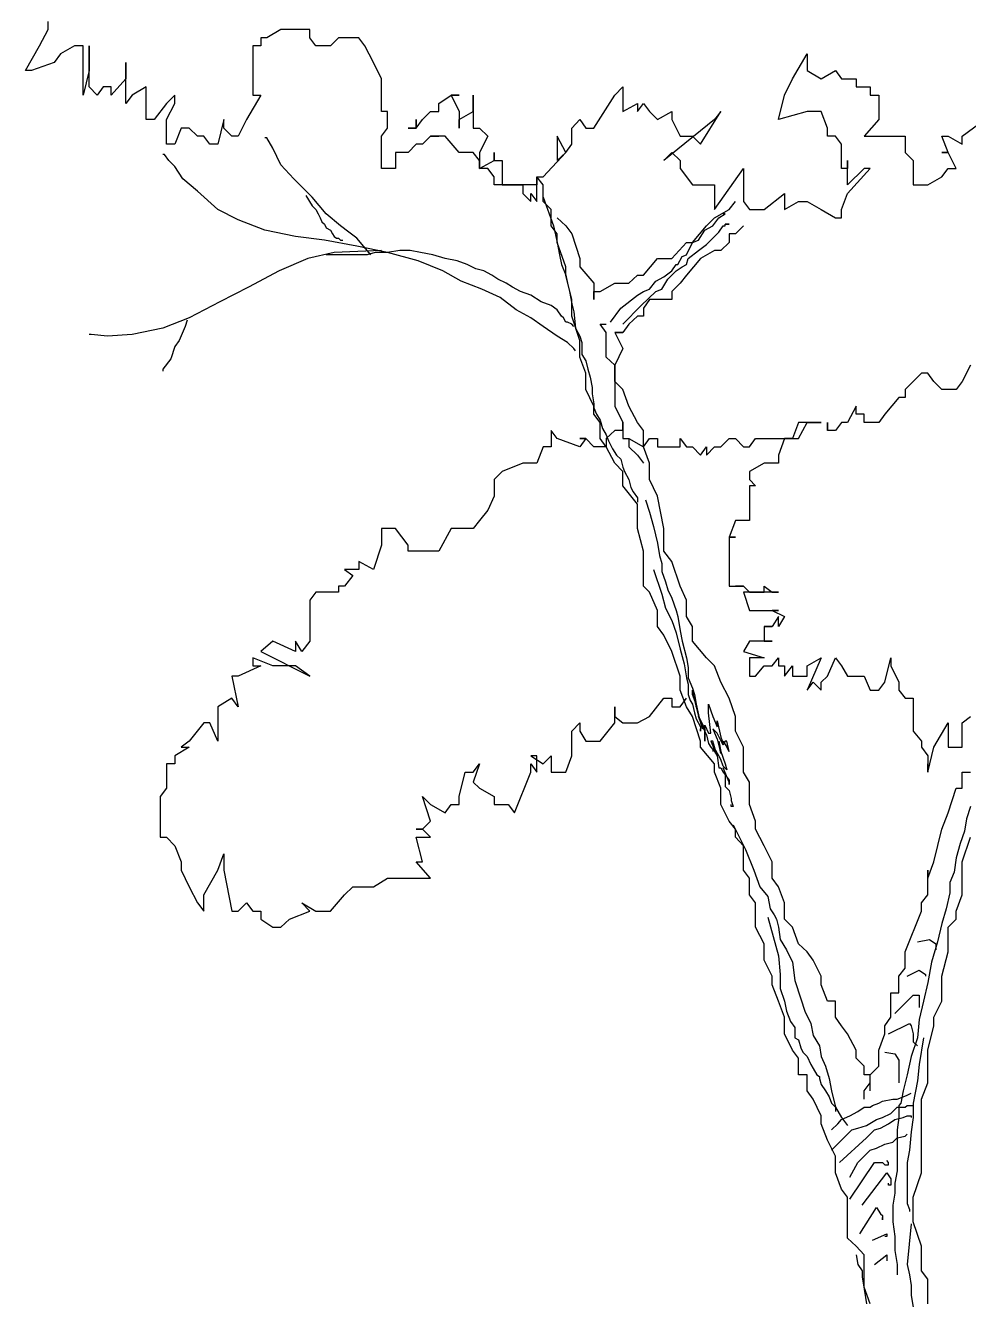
# Model space of a CAD drawing. Extents: x 29.4 to 33.13, y 16.07 to 22.48.
# Drawn here: x 29.904 to 31.247, y 19.064 to 20.879 of the extents above; entities that cross this region are included whole.
import ezdxf

# ---------------------------------------------------------------- set-up
doc = ezdxf.new("R2010")
doc.units = 0
doc.header["$LTSCALE"] = 0.5
doc.header["$MEASUREMENT"] = 0
doc.layers.add('CERCHA', color=7, linetype='CONTINUOUS')

msp = doc.modelspace()

# ---------------------------------------------------------------- linework, layer by layer
at = {"layer": 'CERCHA'}
for p, q in [((29.9364, 20.8734), (29.9364, 20.8848)), ((29.9243, 20.8499), (29.9364, 20.8734)), ((30.2392, 20.8613), (30.2392, 20.8499)), ((30.248, 20.8613), (30.2392, 20.8613)), ((30.2681, 20.8734), (30.248, 20.8613)), ((30.3091, 20.8734), (30.2681, 20.8734)), ((30.3091, 20.8613), (30.3091, 20.8734)), ((30.3178, 20.8499), (30.3091, 20.8613)), ((30.35, 20.8613), (30.3386, 20.8499)), ((30.3789, 20.8613), (30.35, 20.8613)), ((30.3876, 20.8499), (30.3789, 20.8613)), ((29.9042, 20.815), (29.9243, 20.8499)), ((29.974, 20.8499), (29.9539, 20.8385)), ((29.9861, 20.8499), (29.974, 20.8499)), ((29.9861, 20.78), (29.9861, 20.8499)), ((29.9948, 20.8499), (29.9948, 20.815)), ((29.9948, 20.7915), (29.9948, 20.8499)), ((30.2278, 20.8499), (30.2278, 20.78)), ((30.2392, 20.8499), (30.2278, 20.8499)), ((30.3386, 20.8499), (30.3178, 20.8499)), ((30.3997, 20.8264), (30.3876, 20.8499)), ((29.9451, 20.8264), (29.9129, 20.815)), ((29.9539, 20.8385), (29.9451, 20.8264)), ((30.0472, 20.8264), (30.0472, 20.8029)), ((30.0472, 20.768), (30.0472, 20.8264)), ((30.4111, 20.8029), (30.3997, 20.8264)), ((30.9966, 20.8029), (31.0174, 20.8385)), ((31.0174, 20.8385), (31.0174, 20.815)), ((29.9129, 20.815), (29.9042, 20.815)), ((29.9948, 20.815), (29.9861, 20.78)), ((30.0472, 20.8029), (30.0264, 20.78)), ((30.4111, 20.7565), (30.4111, 20.8029)), ((30.9852, 20.78), (30.9966, 20.8029)), ((31.0174, 20.815), (31.0376, 20.8029)), ((31.0376, 20.8029), (31.0577, 20.815)), ((31.0577, 20.815), (31.0664, 20.8029)), ((31.0664, 20.8029), (31.0872, 20.8029)), ((31.0872, 20.8029), (31.0872, 20.7915)), ((30.0062, 20.78), (29.9948, 20.7915)), ((30.015, 20.7915), (30.0062, 20.78)), ((30.0264, 20.7915), (30.015, 20.7915)), ((30.0264, 20.78), (30.0264, 20.7915)), ((30.0761, 20.7915), (30.0559, 20.78)), ((30.0761, 20.7451), (30.0761, 20.7915)), ((30.7435, 20.78), (30.7549, 20.7915)), ((30.7549, 20.7915), (30.7549, 20.7565)), ((31.0872, 20.7915), (31.1074, 20.7915)), ((31.1074, 20.7915), (31.1074, 20.78)), ((30.0559, 20.78), (30.0472, 20.768)), ((30.1049, 20.768), (30.0875, 20.7451)), ((30.117, 20.78), (30.1049, 20.768)), ((30.1049, 20.7451), (30.117, 20.768)), ((30.117, 20.768), (30.117, 20.78)), ((30.2392, 20.78), (30.2191, 20.7451)), ((30.2278, 20.78), (30.2392, 20.78)), ((30.493, 20.768), (30.5105, 20.78)), ((30.493, 20.7565), (30.493, 20.768)), ((30.5105, 20.78), (30.5219, 20.7565)), ((30.5219, 20.78), (30.5105, 20.78)), ((30.5105, 20.78), (30.5219, 20.78)), ((30.542, 20.78), (30.542, 20.733)), ((30.542, 20.7565), (30.542, 20.78)), ((30.7139, 20.733), (30.7435, 20.78)), ((30.7549, 20.7565), (30.7757, 20.768)), ((30.7757, 20.7565), (30.7844, 20.768)), ((30.7757, 20.768), (30.7757, 20.7565)), ((30.7844, 20.768), (30.7932, 20.7565)), ((30.9765, 20.7451), (30.9852, 20.78)), ((31.1074, 20.78), (31.1195, 20.78)), ((31.1195, 20.78), (31.1195, 20.7451)), ((30.4198, 20.7565), (30.4111, 20.7565)), ((30.4198, 20.733), (30.4198, 20.7565)), ((30.4695, 20.7451), (30.4809, 20.7565)), ((30.4809, 20.7565), (30.493, 20.7565)), ((30.5219, 20.7451), (30.542, 20.7565)), ((30.5219, 20.7565), (30.5219, 20.733)), ((30.7932, 20.7565), (30.8046, 20.7451)), ((30.8046, 20.7451), (30.8247, 20.7565)), ((30.8247, 20.7565), (30.8247, 20.7451)), ((30.8657, 20.7102), (30.8945, 20.7565)), ((30.8945, 20.7565), (30.8858, 20.7451)), ((31.0174, 20.7565), (30.9765, 20.7451)), ((31.0376, 20.7565), (31.0174, 20.7565)), ((31.0463, 20.733), (31.0376, 20.7565)), ((30.0875, 20.7451), (30.0761, 20.7451)), ((30.1049, 20.7102), (30.1049, 20.7451)), ((30.1258, 20.733), (30.117, 20.7102)), ((30.1372, 20.733), (30.1258, 20.733)), ((30.1493, 20.7216), (30.1372, 20.733)), ((30.1869, 20.7451), (30.1781, 20.7102)), ((30.1869, 20.733), (30.1869, 20.7451)), ((30.1983, 20.7216), (30.1869, 20.733)), ((30.2191, 20.7451), (30.207, 20.7216)), ((30.4111, 20.7216), (30.4198, 20.733)), ((30.4494, 20.733), (30.4608, 20.733)), ((30.4608, 20.733), (30.4494, 20.733)), ((30.4494, 20.733), (30.4608, 20.733)), ((30.4608, 20.733), (30.4494, 20.733)), ((30.4494, 20.733), (30.4608, 20.733)), ((30.4608, 20.733), (30.4695, 20.7451)), ((30.4608, 20.7451), (30.4608, 20.733)), ((30.4608, 20.733), (30.4608, 20.7451)), ((30.5219, 20.733), (30.5219, 20.7451)), ((30.542, 20.733), (30.5508, 20.733)), ((30.5508, 20.733), (30.5629, 20.7216)), ((30.6824, 20.733), (30.6938, 20.7451)), ((30.6824, 20.7102), (30.6824, 20.733)), ((30.6938, 20.7451), (30.7025, 20.733)), ((30.7025, 20.733), (30.7139, 20.733)), ((30.8858, 20.7451), (30.8133, 20.6867)), ((30.8247, 20.7451), (30.8368, 20.7216)), ((31.0463, 20.7216), (31.0463, 20.733)), ((31.1195, 20.7451), (31.0987, 20.7216)), ((31.2383, 20.7216), (31.2705, 20.7451)), ((30.158, 20.7216), (30.1493, 20.7216)), ((30.1667, 20.7102), (30.158, 20.7216)), ((30.207, 20.7216), (30.1983, 20.7216)), ((30.248, 20.7189), (30.2453, 20.7189)), ((30.2567, 20.7042), (30.248, 20.7189)), ((30.4111, 20.6753), (30.4111, 20.7216)), ((30.4809, 20.7216), (30.4695, 20.7102)), ((30.493, 20.7216), (30.4809, 20.7216)), ((30.4809, 20.7216), (30.493, 20.7216)), ((30.5018, 20.7216), (30.4809, 20.7216)), ((30.5219, 20.6981), (30.5018, 20.7216)), ((30.5629, 20.7216), (30.5508, 20.6981)), ((30.6616, 20.7216), (30.6616, 20.6867)), ((30.6736, 20.6981), (30.6616, 20.7216)), ((30.8368, 20.7216), (30.8543, 20.7216)), ((30.8543, 20.7216), (30.8657, 20.7102)), ((31.0577, 20.7216), (31.0463, 20.7216)), ((31.0664, 20.7102), (31.0577, 20.7216)), ((31.0987, 20.7216), (31.1571, 20.7216)), ((31.1571, 20.7216), (31.1571, 20.6981)), ((31.2094, 20.7216), (31.2182, 20.7216)), ((31.2182, 20.6981), (31.2094, 20.7216)), ((31.2182, 20.7216), (31.2383, 20.7102)), ((31.2383, 20.7102), (31.2383, 20.7216)), ((30.1023, 20.6954), (30.0996, 20.6954)), ((30.1083, 20.6867), (30.1023, 20.6954)), ((30.117, 20.7102), (30.1049, 20.7102)), ((30.1781, 20.7102), (30.1667, 20.7102)), ((30.2681, 20.6807), (30.2567, 20.7042)), ((30.4313, 20.6981), (30.4313, 20.6753)), ((30.4494, 20.6981), (30.4313, 20.6981)), ((30.4608, 20.7102), (30.4494, 20.6981)), ((30.4695, 20.7102), (30.4608, 20.7102)), ((30.542, 20.6981), (30.5219, 20.6981)), ((30.5508, 20.6867), (30.542, 20.6981)), ((30.5508, 20.6981), (30.5508, 20.6753)), ((30.5716, 20.6981), (30.5716, 20.6867)), ((30.5716, 20.6867), (30.5716, 20.6981)), ((30.6414, 20.6632), (30.6736, 20.6981)), ((30.6616, 20.6867), (30.6736, 20.6981)), ((30.6736, 20.6981), (30.6824, 20.7102)), ((30.8133, 20.6867), (30.8247, 20.6981)), ((30.8247, 20.6981), (30.8368, 20.6867)), ((31.0664, 20.6753), (31.0664, 20.7102)), ((31.1571, 20.6981), (31.1685, 20.6867)), ((31.2094, 20.6981), (31.2182, 20.6981)), ((31.2182, 20.6981), (31.2094, 20.6981)), ((31.2296, 20.6753), (31.2182, 20.6981)), ((30.117, 20.678), (30.1083, 20.6867)), ((30.1284, 20.6605), (30.117, 20.678)), ((30.2862, 20.6605), (30.2681, 20.6807)), ((30.5508, 20.6753), (30.5716, 20.6867)), ((30.5508, 20.6753), (30.5508, 20.6867)), ((30.5716, 20.6867), (30.583, 20.6867)), ((30.583, 20.6867), (30.583, 20.6518)), ((30.8368, 20.6867), (30.8368, 20.6753)), ((31.0752, 20.6867), (31.0752, 20.6753)), ((31.0752, 20.6518), (31.0752, 20.6867)), ((31.1685, 20.6867), (31.1685, 20.6518)), ((30.1493, 20.6431), (30.1284, 20.6605)), ((30.3124, 20.6343), (30.2862, 20.6605)), ((30.4313, 20.6753), (30.4111, 20.6753)), ((30.5629, 20.6753), (30.5508, 20.6753)), ((30.5716, 20.6632), (30.5629, 20.6753)), ((30.5716, 20.6518), (30.5716, 20.6632)), ((30.6327, 20.6632), (30.6414, 20.6632)), ((30.6327, 20.6283), (30.6327, 20.6632)), ((30.6327, 20.6632), (30.6327, 20.6518)), ((30.6414, 20.6518), (30.6327, 20.6632)), ((30.8368, 20.6753), (30.8543, 20.6518)), ((30.8858, 20.6169), (30.9268, 20.6753)), ((30.9268, 20.6753), (30.9268, 20.6283)), ((31.0752, 20.6753), (31.0664, 20.6753)), ((31.0987, 20.6753), (31.0752, 20.6518)), ((31.0752, 20.6397), (31.1074, 20.6753)), ((31.1074, 20.6753), (31.0987, 20.6753)), ((31.1893, 20.6518), (31.2094, 20.6632)), ((31.2094, 20.6632), (31.2182, 20.6753)), ((31.2182, 20.6753), (31.2296, 20.6753)), ((30.1781, 20.6169), (30.1493, 20.6431)), ((30.6327, 20.6518), (30.5716, 20.6518)), ((30.583, 20.6518), (30.6125, 20.6518)), ((30.6125, 20.6518), (30.6125, 20.6397)), ((30.6125, 20.6397), (30.624, 20.6283)), ((30.624, 20.6397), (30.6327, 20.6283)), ((30.624, 20.6283), (30.624, 20.6397)), ((30.6414, 20.6283), (30.6414, 20.6518)), ((30.8543, 20.6518), (30.8858, 20.6518)), ((30.8858, 20.6518), (30.8858, 20.6169)), ((30.9563, 20.6169), (30.9852, 20.6397)), ((30.9852, 20.6397), (30.9852, 20.6169)), ((31.0664, 20.6169), (31.0752, 20.6397)), ((31.1685, 20.6518), (31.1893, 20.6518)), ((30.3037, 20.637), (30.3124, 20.6222)), ((30.3326, 20.6108), (30.3124, 20.6343)), ((30.3124, 20.6222), (30.3178, 20.6169)), ((30.6414, 20.6343), (30.6562, 20.5934)), ((30.6528, 20.6169), (30.6414, 20.6283)), ((30.9066, 20.6169), (30.9154, 20.6283)), ((30.9268, 20.6283), (30.9355, 20.6169)), ((30.9852, 20.6169), (31.0053, 20.6283)), ((31.0053, 20.6283), (31.0174, 20.6283)), ((31.0174, 20.6283), (31.0376, 20.6169)), ((30.207, 20.6021), (30.1781, 20.6169)), ((30.3178, 20.6169), (30.3211, 20.6108)), ((30.3211, 20.6108), (30.3238, 20.6048)), ((30.3238, 20.6048), (30.3265, 20.5994)), ((30.3527, 20.5934), (30.3326, 20.6108)), ((30.6528, 20.5934), (30.6528, 20.6169)), ((30.6616, 20.6048), (30.6736, 20.5934)), ((30.8744, 20.5934), (30.8858, 20.6048)), ((30.8831, 20.5934), (30.8919, 20.6048)), ((30.8858, 20.6048), (30.9066, 20.6169)), ((30.8919, 20.6048), (30.9006, 20.6108)), ((30.9006, 20.6108), (30.8979, 20.6108)), ((30.9355, 20.6169), (30.9563, 20.6169)), ((31.0376, 20.6169), (31.0577, 20.6048)), ((31.0577, 20.6048), (31.0664, 20.6048)), ((31.0664, 20.6048), (31.0664, 20.6169)), ((30.2453, 20.5873), (30.207, 20.6021)), ((30.2889, 20.5786), (30.2453, 20.5873)), ((30.3265, 20.5994), (30.3299, 20.5961)), ((30.3299, 20.5961), (30.3326, 20.5907)), ((30.3326, 20.5907), (30.3386, 20.5873)), ((30.3386, 20.5873), (30.3413, 20.582)), ((30.3648, 20.5846), (30.3527, 20.5934)), ((30.6616, 20.582), (30.6528, 20.5934)), ((30.6562, 20.5934), (30.6616, 20.5699)), ((30.6736, 20.5934), (30.6824, 20.582)), ((30.8543, 20.5699), (30.8744, 20.5934)), ((30.863, 20.5732), (30.8717, 20.5873)), ((30.8717, 20.5873), (30.8831, 20.5934)), ((30.8919, 20.5846), (30.8979, 20.5934)), ((30.8979, 20.5934), (30.9006, 20.5934)), ((30.9066, 20.5961), (30.9006, 20.5961)), ((30.9006, 20.5961), (30.9066, 20.5961)), ((30.9006, 20.5934), (30.9006, 20.5961)), ((30.9268, 20.5934), (30.9154, 20.582)), ((30.3299, 20.5732), (30.2889, 20.5786)), ((30.3762, 20.5645), (30.3299, 20.5732)), ((30.3413, 20.582), (30.344, 20.5786)), ((30.344, 20.5786), (30.3473, 20.5759)), ((30.3473, 20.5759), (30.35, 20.5759)), ((30.35, 20.5759), (30.3527, 20.5732)), ((30.3527, 20.5732), (30.3561, 20.5732)), ((30.3762, 20.5759), (30.3648, 20.5846)), ((30.3963, 20.5524), (30.3762, 20.5759)), ((30.6616, 20.5699), (30.6616, 20.582)), ((30.6616, 20.5699), (30.6649, 20.5524)), ((30.6736, 20.535), (30.6616, 20.5699)), ((30.6824, 20.582), (30.6938, 20.547)), ((30.8247, 20.547), (30.8455, 20.5699)), ((30.8455, 20.5524), (30.8543, 20.5699)), ((30.8455, 20.5699), (30.8543, 20.5699)), ((30.8543, 20.5699), (30.863, 20.5732)), ((30.863, 20.5585), (30.8744, 20.5672)), ((30.8744, 20.5672), (30.8919, 20.5846)), ((30.9066, 20.5699), (30.8945, 20.5585)), ((30.9066, 20.582), (30.9066, 20.5699)), ((30.9154, 20.582), (30.9066, 20.582)), ((30.344, 20.5558), (30.3064, 20.547)), ((30.391, 20.5524), (30.3326, 20.5524)), ((30.4111, 20.5585), (30.344, 20.5558)), ((30.4198, 20.5558), (30.3762, 20.5645)), ((30.4024, 20.5558), (30.391, 20.5524)), ((30.4198, 20.5558), (30.4024, 20.5558)), ((30.4373, 20.5585), (30.4198, 20.5558)), ((30.4635, 20.5437), (30.4198, 20.5558)), ((30.4521, 20.5585), (30.4373, 20.5585)), ((30.4668, 20.5558), (30.4521, 20.5585)), ((30.4843, 20.5524), (30.4668, 20.5558)), ((30.5018, 20.547), (30.4843, 20.5524)), ((30.6649, 20.5524), (30.6676, 20.5383)), ((30.8334, 20.5383), (30.8395, 20.5497)), ((30.8395, 20.5497), (30.8455, 20.5524)), ((30.8482, 20.547), (30.863, 20.5585)), ((30.8858, 20.5585), (30.8657, 20.547)), ((30.8945, 20.5585), (30.8858, 20.5585)), ((30.3064, 20.547), (30.2654, 20.5296)), ((30.4984, 20.5296), (30.4635, 20.5437)), ((30.5192, 20.5437), (30.5018, 20.547)), ((30.5333, 20.5383), (30.5192, 20.5437)), ((30.5454, 20.5323), (30.5333, 20.5383)), ((30.5568, 20.5296), (30.5454, 20.5323)), ((30.6676, 20.5383), (30.6736, 20.5235)), ((30.6736, 20.5235), (30.6736, 20.535)), ((30.6938, 20.547), (30.6938, 20.535)), ((30.6938, 20.535), (30.7139, 20.5121)), ((30.7844, 20.5235), (30.8046, 20.547)), ((30.8046, 20.547), (30.8247, 20.547)), ((30.8247, 20.5296), (30.8308, 20.5383)), ((30.8308, 20.5383), (30.8334, 20.5383)), ((30.8308, 20.5296), (30.8395, 20.535)), ((30.8395, 20.535), (30.8455, 20.5383)), ((30.8455, 20.5383), (30.8482, 20.547)), ((30.8657, 20.547), (30.8455, 20.5235)), ((30.2654, 20.5296), (30.2218, 20.5061)), ((30.5246, 20.5148), (30.4984, 20.5296)), ((30.5541, 20.5034), (30.5246, 20.5148)), ((30.5682, 20.5235), (30.5568, 20.5296)), ((30.577, 20.5175), (30.5682, 20.5235)), ((30.589, 20.5121), (30.577, 20.5175)), ((30.6736, 20.5235), (30.6763, 20.5121)), ((30.6824, 20.4886), (30.6736, 20.5235)), ((30.7636, 20.5121), (30.7757, 20.5235)), ((30.7757, 20.5235), (30.7844, 20.5235)), ((30.7932, 20.5034), (30.8019, 20.5148)), ((30.8019, 20.5148), (30.8133, 20.5209)), ((30.8106, 20.5034), (30.8193, 20.5175)), ((30.8133, 20.5209), (30.8247, 20.5296)), ((30.8193, 20.5175), (30.8308, 20.5296)), ((30.8455, 20.5235), (30.8368, 20.5121)), ((30.2218, 20.5061), (30.1808, 20.4853)), ((30.5803, 20.4913), (30.5541, 20.5034)), ((30.5978, 20.5061), (30.589, 20.5121)), ((30.6092, 20.5), (30.5978, 20.5061)), ((30.624, 20.4947), (30.6092, 20.5)), ((30.6387, 20.4853), (30.624, 20.4947)), ((30.6763, 20.5121), (30.679, 20.5)), ((30.679, 20.5), (30.6824, 20.4826)), ((30.7139, 20.5121), (30.7139, 20.4886)), ((30.7139, 20.5), (30.7227, 20.5)), ((30.7139, 20.4886), (30.7139, 20.5)), ((30.7227, 20.5), (30.7435, 20.5121)), ((30.7435, 20.5121), (30.7636, 20.5121)), ((30.7522, 20.4765), (30.7757, 20.4947)), ((30.7757, 20.4947), (30.7844, 20.5)), ((30.7811, 20.4799), (30.8019, 20.5)), ((30.7844, 20.5), (30.7932, 20.5034)), ((30.8019, 20.5), (30.8106, 20.5034)), ((30.8368, 20.5121), (30.8247, 20.5)), ((30.8247, 20.5), (30.8247, 20.4886)), ((30.1808, 20.4853), (30.1372, 20.4624)), ((30.6031, 20.4739), (30.5803, 20.4913)), ((30.6528, 20.4799), (30.6387, 20.4853)), ((30.6616, 20.4739), (30.6528, 20.4799)), ((30.6824, 20.4651), (30.6824, 20.4886)), ((30.6824, 20.4826), (30.6851, 20.4712)), ((30.7374, 20.4564), (30.7522, 20.4765)), ((30.7549, 20.4537), (30.7811, 20.4799)), ((30.7932, 20.4886), (30.7844, 20.4765)), ((30.7844, 20.4765), (30.7844, 20.4651)), ((30.8247, 20.4886), (30.7932, 20.4886)), ((30.1372, 20.4624), (30.0996, 20.4477)), ((30.1345, 20.4591), (30.1318, 20.4504)), ((30.624, 20.4624), (30.6031, 20.4739)), ((30.6414, 20.4504), (30.624, 20.4624)), ((30.6676, 20.4651), (30.6616, 20.4739)), ((30.6703, 20.4624), (30.6676, 20.4651)), ((30.6736, 20.4564), (30.6703, 20.4624)), ((30.6938, 20.4302), (30.6824, 20.4651)), ((30.6851, 20.4712), (30.6877, 20.4477)), ((30.7757, 20.4651), (30.7636, 20.4537)), ((30.7844, 20.4651), (30.7757, 20.4651)), ((30.0996, 20.4477), (30.0559, 20.4389)), ((30.1318, 20.4504), (30.1231, 20.4302)), ((30.6616, 20.4363), (30.6414, 20.4504)), ((30.6763, 20.4564), (30.6736, 20.4564)), ((30.6824, 20.4537), (30.6763, 20.4564)), ((30.6851, 20.4504), (30.6824, 20.4537)), ((30.6877, 20.4477), (30.6938, 20.4363)), ((30.7227, 20.4537), (30.7314, 20.4537)), ((30.7314, 20.4416), (30.7227, 20.4537)), ((30.7314, 20.4067), (30.7314, 20.4416)), ((30.7435, 20.4416), (30.7549, 20.4188)), ((30.7549, 20.4416), (30.7435, 20.4416)), ((30.7435, 20.4416), (30.7549, 20.4416)), ((30.7549, 20.4416), (30.7435, 20.4416)), ((30.7636, 20.4537), (30.7549, 20.4416)), ((29.9975, 20.4389), (29.9948, 20.4389)), ((30.021, 20.4363), (29.9975, 20.4389)), ((30.0559, 20.4389), (30.021, 20.4363)), ((30.117, 20.4215), (30.111, 20.404)), ((30.1231, 20.4302), (30.117, 20.4215)), ((30.6763, 20.4275), (30.6616, 20.4363)), ((30.6851, 20.4188), (30.6763, 20.4275)), ((30.6938, 20.4363), (30.6965, 20.4275)), ((30.6938, 20.4067), (30.6938, 20.4302)), ((30.6965, 20.4275), (30.6965, 20.4101)), ((30.111, 20.404), (30.0996, 20.3893)), ((30.6877, 20.4154), (30.6851, 20.4188)), ((30.7025, 20.3839), (30.6938, 20.4067)), ((30.6965, 20.4101), (30.7025, 20.4013)), ((30.7435, 20.3953), (30.7314, 20.4067)), ((30.7549, 20.4188), (30.7435, 20.3953)), ((30.0996, 20.3893), (30.0996, 20.3866)), ((30.7025, 20.4013), (30.7052, 20.3893)), ((30.7052, 20.3893), (30.7086, 20.3778)), ((30.7435, 20.3718), (30.7435, 20.3953)), ((30.7435, 20.3953), (30.7435, 20.3369)), ((31.2504, 20.3953), (31.2383, 20.3718)), ((30.7025, 20.3604), (30.7025, 20.3839)), ((30.7086, 20.3778), (30.7112, 20.3631)), ((30.7549, 20.3604), (30.7435, 20.3718)), ((31.1806, 20.3839), (31.1571, 20.3604)), ((31.1893, 20.3839), (31.1806, 20.3839)), ((31.198, 20.3718), (31.1893, 20.3839)), ((31.2094, 20.3604), (31.198, 20.3718)), ((31.2383, 20.3718), (31.2296, 20.3604)), ((30.7139, 20.3369), (30.7025, 20.3604)), ((30.7112, 20.3631), (30.7112, 20.3543)), ((30.7112, 20.3543), (30.7139, 20.3402)), ((30.7636, 20.3369), (30.7549, 20.3604)), ((31.1483, 20.349), (31.1282, 20.3255)), ((31.1571, 20.349), (31.1483, 20.349)), ((31.1571, 20.3604), (31.1571, 20.349)), ((31.2296, 20.3604), (31.2094, 20.3604)), ((30.7139, 20.3402), (30.7139, 20.3342)), ((30.7139, 20.3255), (30.7139, 20.3369)), ((30.7139, 20.3342), (30.7173, 20.3255)), ((30.7435, 20.3369), (30.7549, 20.3134)), ((30.7757, 20.3134), (30.7636, 20.3369)), ((31.0872, 20.3369), (31.0752, 20.3134)), ((31.0872, 20.3255), (31.0872, 20.3369)), ((30.7227, 20.3134), (30.7139, 20.3255)), ((30.7173, 20.3255), (30.7227, 20.3167)), ((30.7227, 20.3167), (30.726, 20.3047)), ((30.7227, 20.2906), (30.7227, 20.3134)), ((30.7549, 20.3134), (30.7549, 20.302)), ((30.7549, 20.302), (30.7549, 20.3134)), ((30.7549, 20.3134), (30.7549, 20.302)), ((30.7549, 20.302), (30.7549, 20.3134)), ((30.7549, 20.3134), (30.7549, 20.2906)), ((30.7844, 20.302), (30.7757, 20.3134)), ((31.0053, 20.3134), (30.9966, 20.2906)), ((31.0376, 20.3134), (31.0053, 20.3134)), ((31.0053, 20.2906), (31.0174, 20.3134)), ((31.0174, 20.3134), (31.0376, 20.3134)), ((31.0463, 20.3134), (31.0463, 20.302)), ((31.0463, 20.302), (31.0463, 20.3134)), ((31.0664, 20.3134), (31.0577, 20.302)), ((31.0752, 20.3134), (31.0664, 20.3134)), ((31.0987, 20.3255), (31.0872, 20.3255)), ((31.0987, 20.3134), (31.0987, 20.3255)), ((31.1195, 20.3134), (31.0987, 20.3134)), ((31.1282, 20.3255), (31.1195, 20.3134)), ((30.6528, 20.302), (30.6528, 20.2785)), ((30.6616, 20.2906), (30.6528, 20.302)), ((30.726, 20.3047), (30.7314, 20.2959)), ((30.7435, 20.302), (30.7314, 20.2906)), ((30.7314, 20.2959), (30.7347, 20.2872)), ((30.7549, 20.302), (30.7435, 20.302)), ((30.7844, 20.2785), (30.7844, 20.302)), ((31.0577, 20.302), (31.0463, 20.302)), ((30.6414, 20.2785), (30.6327, 20.2556)), ((30.6528, 20.2785), (30.6414, 20.2785)), ((30.6938, 20.2785), (30.6616, 20.2906)), ((30.7025, 20.2906), (30.6938, 20.2785)), ((30.6938, 20.2906), (30.7025, 20.2906)), ((30.7025, 20.2906), (30.6938, 20.2906)), ((30.7139, 20.2785), (30.7025, 20.2906)), ((30.7314, 20.2785), (30.7139, 20.2785)), ((30.7314, 20.2785), (30.7227, 20.2906)), ((30.7314, 20.2906), (30.7314, 20.2785)), ((30.7435, 20.2556), (30.7314, 20.2785)), ((30.7347, 20.2872), (30.7401, 20.2758)), ((30.7549, 20.2906), (30.7636, 20.2906)), ((30.7636, 20.2906), (30.7844, 20.2785)), ((30.7636, 20.2906), (30.7636, 20.2785)), ((30.7636, 20.2785), (30.7757, 20.2671)), ((30.7844, 20.2785), (30.7932, 20.2906)), ((30.7932, 20.2556), (30.7844, 20.2785)), ((30.7932, 20.2906), (30.8046, 20.2906)), ((30.8046, 20.2906), (30.8046, 20.2785)), ((30.8046, 20.2785), (30.8368, 20.2785)), ((30.8368, 20.2906), (30.8455, 20.2785)), ((30.8368, 20.2785), (30.8368, 20.2906)), ((30.8455, 20.2785), (30.8543, 20.2785)), ((30.8543, 20.2785), (30.8657, 20.2671)), ((30.8657, 20.2671), (30.8744, 20.2785)), ((30.8744, 20.2671), (30.8858, 20.2785)), ((30.8744, 20.2785), (30.8744, 20.2671)), ((30.8858, 20.2785), (30.8945, 20.2785)), ((30.8945, 20.2785), (30.9066, 20.2906)), ((30.9066, 20.2906), (30.9154, 20.2906)), ((30.9154, 20.2906), (30.9268, 20.2785)), ((30.9268, 20.2785), (30.9355, 20.2785)), ((30.9355, 20.2785), (30.9442, 20.2906)), ((30.9442, 20.2906), (31.0053, 20.2906)), ((30.9852, 20.2906), (30.9765, 20.2671)), ((30.9966, 20.2906), (30.9852, 20.2906)), ((30.7401, 20.2758), (30.7462, 20.2671)), ((30.7462, 20.2671), (30.7522, 20.261)), ((30.7522, 20.261), (30.7549, 20.2496)), ((30.7757, 20.2671), (30.7844, 20.2556)), ((30.9765, 20.2671), (30.9765, 20.2556)), ((30.583, 20.2436), (30.5716, 20.2321)), ((30.6125, 20.2556), (30.583, 20.2436)), ((30.6327, 20.2556), (30.6125, 20.2556)), ((30.7549, 20.2436), (30.7435, 20.2556)), ((30.7549, 20.2496), (30.7576, 20.2436)), ((30.7549, 20.2234), (30.7549, 20.2436)), ((30.7576, 20.2436), (30.7636, 20.2321)), ((30.7932, 20.2321), (30.7932, 20.2556)), ((30.9563, 20.2556), (30.9355, 20.2436)), ((30.9355, 20.2436), (30.9355, 20.2321)), ((30.9765, 20.2556), (30.9563, 20.2556)), ((30.5716, 20.2321), (30.5716, 20.2086)), ((30.7757, 20.1972), (30.7549, 20.2234)), ((30.7636, 20.2321), (30.7663, 20.2207)), ((30.8046, 20.2086), (30.7932, 20.2321)), ((30.9355, 20.2321), (30.9442, 20.2234)), ((30.9355, 20.2234), (30.9355, 20.1737)), ((30.9442, 20.2234), (30.9355, 20.2234)), ((30.5716, 20.2086), (30.5629, 20.1885)), ((30.7663, 20.2207), (30.7697, 20.2147)), ((30.7697, 20.2147), (30.7757, 20.206)), ((30.7757, 20.206), (30.7757, 20.1999)), ((30.8133, 20.1623), (30.8046, 20.2086)), ((30.5629, 20.1885), (30.5508, 20.1737)), ((30.7757, 20.1623), (30.7757, 20.1972)), ((30.7871, 20.2033), (30.7932, 20.1858)), ((30.7932, 20.1858), (30.7985, 20.165)), ((30.5508, 20.1737), (30.542, 20.1623)), ((30.9154, 20.1737), (30.9066, 20.1502)), ((30.9355, 20.1737), (30.9154, 20.1737)), ((30.4111, 20.1623), (30.4111, 20.1388)), ((30.4313, 20.1623), (30.4111, 20.1623)), ((30.4494, 20.1388), (30.4313, 20.1623)), ((30.5105, 20.1623), (30.493, 20.1301)), ((30.542, 20.1623), (30.5105, 20.1623)), ((30.7844, 20.1301), (30.7757, 20.1623)), ((30.7985, 20.165), (30.8046, 20.1415)), ((30.8133, 20.1301), (30.8133, 20.1623)), ((30.9066, 20.1502), (30.9066, 20.0804)), ((30.9154, 20.1502), (30.9066, 20.1502)), ((30.9066, 20.1502), (30.9154, 20.1502)), ((30.4111, 20.1388), (30.3997, 20.1039)), ((30.4494, 20.1301), (30.4494, 20.1388)), ((30.8046, 20.1415), (30.8073, 20.124)), ((30.3789, 20.1153), (30.3789, 20.1039)), ((30.3997, 20.1039), (30.3789, 20.1153)), ((30.493, 20.1301), (30.4494, 20.1301)), ((30.7844, 20.0804), (30.7844, 20.1301)), ((30.8073, 20.124), (30.8106, 20.1126)), ((30.8247, 20.1153), (30.8133, 20.1301)), ((30.8368, 20.0804), (30.8247, 20.1153)), ((30.3587, 20.1039), (30.3702, 20.0952)), ((30.3789, 20.1039), (30.3587, 20.1039)), ((30.3702, 20.0952), (30.3587, 20.0804)), ((30.7985, 20.1039), (30.8106, 20.069)), ((30.8106, 20.1126), (30.8106, 20.1012)), ((30.8106, 20.1012), (30.816, 20.0864)), ((30.35, 20.0804), (30.35, 20.0717)), ((30.3587, 20.0804), (30.35, 20.0804)), ((30.7932, 20.0717), (30.7844, 20.0804)), ((30.816, 20.0864), (30.8193, 20.075)), ((30.8455, 20.0603), (30.8368, 20.0804)), ((30.9066, 20.0804), (30.9268, 20.0804)), ((30.9154, 20.0804), (30.9268, 20.0804)), ((30.9268, 20.0804), (30.9154, 20.0804)), ((30.9268, 20.0804), (30.9355, 20.0717)), ((30.9563, 20.0804), (30.9677, 20.0717)), ((30.9563, 20.0717), (30.9563, 20.0804)), ((30.3178, 20.0717), (30.3091, 20.0603)), ((30.3091, 20.0603), (30.3091, 20.0018)), ((30.35, 20.0717), (30.3178, 20.0717)), ((30.8046, 20.0455), (30.7932, 20.0717)), ((30.8106, 20.069), (30.816, 20.0488)), ((30.8193, 20.075), (30.8247, 20.0629)), ((30.8247, 20.0629), (30.8308, 20.0455)), ((30.8455, 20.0368), (30.8455, 20.0603)), ((30.9268, 20.0717), (30.9355, 20.0455)), ((30.9765, 20.0717), (30.9268, 20.0717)), ((30.9355, 20.0717), (30.9563, 20.0717)), ((30.9677, 20.0717), (30.9765, 20.0717)), ((30.8046, 20.0227), (30.8046, 20.0455)), ((30.816, 20.0488), (30.8247, 20.0314)), ((30.8308, 20.0455), (30.8334, 20.0368)), ((30.9355, 20.0455), (30.9765, 20.0455)), ((30.9677, 20.0455), (30.9852, 20.0368)), ((30.9765, 20.0455), (30.9677, 20.0455)), ((30.8133, 20.0106), (30.8046, 20.0227)), ((30.8247, 20.0314), (30.8308, 20.0139)), ((30.8334, 20.0368), (30.8368, 20.0166)), ((30.8543, 20.0227), (30.8455, 20.0368)), ((30.8543, 20.0018), (30.8543, 20.0227)), ((30.9563, 20.0227), (30.9563, 20.0018)), ((30.9677, 20.0227), (30.9563, 20.0227)), ((30.9563, 20.0227), (30.9677, 20.0227)), ((30.9677, 20.0227), (30.9563, 20.0227)), ((30.9765, 20.0368), (30.9677, 20.0227)), ((30.9765, 20.0227), (30.9765, 20.0368)), ((30.9852, 20.0368), (30.9765, 20.0227)), ((30.8247, 19.9871), (30.8133, 20.0106)), ((30.8308, 20.0139), (30.8368, 19.9904)), ((30.8368, 20.0166), (30.8395, 20.0018)), ((30.2567, 20.0018), (30.2392, 19.9871)), ((30.2392, 19.9871), (30.3091, 19.9522)), ((30.2889, 19.9871), (30.2567, 20.0018)), ((30.2889, 20.0018), (30.2889, 19.9871)), ((30.2976, 19.9871), (30.2889, 20.0018)), ((30.3091, 20.0018), (30.2976, 19.9871)), ((30.8368, 19.9522), (30.8247, 19.9871)), ((30.8368, 19.9904), (30.8422, 19.9696)), ((30.8395, 20.0018), (30.8455, 19.9783)), ((30.8744, 19.9783), (30.8543, 20.0018)), ((30.9355, 20.0018), (30.9268, 19.9871)), ((30.9268, 19.9871), (30.9563, 19.9783)), ((30.9677, 20.0018), (30.9355, 20.0018)), ((30.9563, 20.0018), (30.9677, 20.0018)), ((30.2278, 19.9783), (30.2278, 19.9669)), ((30.2567, 19.9669), (30.2278, 19.9783)), ((30.8422, 19.9696), (30.8455, 19.9495)), ((30.8455, 19.9783), (30.8482, 19.9642)), ((30.8858, 19.9669), (30.8744, 19.9783)), ((30.9355, 19.9783), (30.9355, 19.9522)), ((30.9563, 19.9783), (30.9355, 19.9783)), ((30.9677, 19.9669), (30.9765, 19.9783)), ((30.9765, 19.9783), (30.9765, 19.9669)), ((31.0376, 19.9783), (31.0174, 19.932)), ((31.0174, 19.9669), (31.0376, 19.9783)), ((31.0463, 19.9522), (31.0577, 19.9783)), ((31.0577, 19.9783), (31.0664, 19.9669)), ((31.1282, 19.9434), (31.1369, 19.9783)), ((31.1369, 19.9783), (31.1369, 19.9669)), ((30.1983, 19.9522), (30.207, 19.9085)), ((30.207, 19.9522), (30.1983, 19.9522)), ((30.2392, 19.9669), (30.207, 19.9522)), ((30.2278, 19.9669), (30.2392, 19.9669)), ((30.2889, 19.9669), (30.2567, 19.9669)), ((30.3091, 19.9522), (30.2889, 19.9669)), ((30.8368, 19.932), (30.8368, 19.9522)), ((30.8455, 19.9495), (30.8482, 19.9407)), ((30.8482, 19.9642), (30.8482, 19.9495)), ((30.8482, 19.9495), (30.8543, 19.9347)), ((30.8945, 19.9434), (30.8858, 19.9669)), ((30.9355, 19.9522), (30.9442, 19.9522)), ((30.9442, 19.9522), (30.9563, 19.9669)), ((30.9563, 19.9669), (30.9677, 19.9669)), ((30.9765, 19.9669), (30.9852, 19.9669)), ((30.9852, 19.9522), (30.9966, 19.9669)), ((30.9852, 19.9669), (30.9852, 19.9522)), ((30.9966, 19.9669), (30.9966, 19.9522)), ((30.9966, 19.9522), (31.0174, 19.9522)), ((31.0174, 19.9522), (31.0174, 19.9669)), ((31.0376, 19.9434), (31.0463, 19.9522)), ((31.0664, 19.9669), (31.0752, 19.9522)), ((31.0752, 19.9522), (31.0987, 19.9522)), ((31.0987, 19.9522), (31.1074, 19.932)), ((31.1369, 19.9669), (31.1483, 19.9434)), ((30.8455, 19.9085), (30.8368, 19.932)), ((30.8482, 19.9407), (30.8482, 19.926)), ((30.8543, 19.9347), (30.8569, 19.926)), ((30.8543, 19.932), (30.8543, 19.9293)), ((30.8543, 19.926), (30.8543, 19.932)), ((30.9066, 19.9206), (30.8945, 19.9434)), ((31.0174, 19.932), (31.0261, 19.9434)), ((31.0261, 19.9434), (31.0376, 19.932)), ((31.0376, 19.932), (31.0376, 19.9434)), ((31.1074, 19.932), (31.1195, 19.932)), ((31.1195, 19.932), (31.1282, 19.9434)), ((31.1483, 19.9434), (31.1483, 19.932)), ((31.1483, 19.932), (31.1571, 19.9206)), ((30.1983, 19.9206), (30.1781, 19.9085)), ((30.207, 19.9085), (30.1983, 19.9206)), ((30.7932, 19.8944), (30.8133, 19.9206)), ((30.8133, 19.9206), (30.8247, 19.9206)), ((30.8247, 19.9206), (30.8247, 19.9085)), ((30.8368, 19.9085), (30.8455, 19.9206)), ((30.8482, 19.926), (30.8509, 19.9172)), ((30.8509, 19.9172), (30.8543, 19.9119)), ((30.8543, 19.9293), (30.863, 19.8944)), ((30.8596, 19.9119), (30.8543, 19.926)), ((30.8569, 19.926), (30.8596, 19.9119)), ((30.9154, 19.8944), (30.9066, 19.9206)), ((31.1571, 19.9206), (31.1685, 19.9206)), ((31.1685, 19.9206), (31.1685, 19.8736)), ((30.1781, 19.9085), (30.1781, 19.8595)), ((30.7435, 19.9085), (30.7435, 19.8944)), ((30.7435, 19.8857), (30.7435, 19.9085)), ((30.8247, 19.9085), (30.8368, 19.9085)), ((30.8543, 19.8944), (30.8455, 19.9085)), ((30.8543, 19.9119), (30.8569, 19.8998)), ((30.8569, 19.8998), (30.8596, 19.8911)), ((30.8596, 19.9119), (30.863, 19.8971)), ((30.8596, 19.9085), (30.8596, 19.9119)), ((30.863, 19.8971), (30.8657, 19.8857)), ((30.8771, 19.9119), (30.8831, 19.8944)), ((30.8771, 19.8998), (30.8771, 19.9119)), ((30.8804, 19.8709), (30.8771, 19.8998)), ((30.158, 19.8857), (30.1372, 19.8595)), ((30.1667, 19.8857), (30.158, 19.8857)), ((30.1781, 19.8595), (30.1667, 19.8857)), ((30.6824, 19.8736), (30.6938, 19.8857)), ((30.6938, 19.8857), (30.6938, 19.8736)), ((30.7227, 19.8595), (30.7435, 19.8857)), ((30.7435, 19.8944), (30.7549, 19.8857)), ((30.7549, 19.8857), (30.7757, 19.8857)), ((30.7757, 19.8857), (30.7932, 19.8944)), ((30.8657, 19.8595), (30.8543, 19.8944)), ((30.8596, 19.8911), (30.8657, 19.8796)), ((30.863, 19.8944), (30.8717, 19.877)), ((30.8684, 19.8796), (30.863, 19.8944)), ((30.863, 19.8944), (30.8684, 19.877)), ((30.8657, 19.8857), (30.8744, 19.8682)), ((30.8657, 19.8796), (30.8657, 19.8736)), ((30.8657, 19.877), (30.8657, 19.8736)), ((30.8657, 19.8736), (30.8657, 19.877)), ((30.8684, 19.877), (30.8684, 19.8796)), ((30.8717, 19.8823), (30.8771, 19.8709)), ((30.8717, 19.8595), (30.8717, 19.8823)), ((30.8717, 19.877), (30.8717, 19.8595)), ((30.8831, 19.8944), (30.8892, 19.8796)), ((30.8831, 19.877), (30.8892, 19.8622)), ((30.8892, 19.8709), (30.8831, 19.877)), ((30.8892, 19.8884), (30.8945, 19.8649)), ((30.8892, 19.8796), (30.8892, 19.8884)), ((30.9154, 19.8736), (30.9154, 19.8944)), ((31.198, 19.8508), (31.2182, 19.8857)), ((31.2182, 19.8857), (31.2182, 19.8508)), ((31.2383, 19.8857), (31.2504, 19.8944)), ((31.2383, 19.8508), (31.2383, 19.8857)), ((30.1372, 19.8595), (30.1258, 19.8508)), ((30.6824, 19.8387), (30.6824, 19.8736)), ((30.6938, 19.8736), (30.7025, 19.8595)), ((30.7025, 19.8595), (30.7227, 19.8595)), ((30.8657, 19.8508), (30.8657, 19.8595)), ((30.8744, 19.8682), (30.8771, 19.8561)), ((30.8771, 19.8709), (30.8804, 19.8709)), ((30.8804, 19.8595), (30.8892, 19.8387)), ((30.8831, 19.8595), (30.8804, 19.8595)), ((30.8892, 19.8387), (30.8831, 19.8595)), ((30.8979, 19.8535), (30.8892, 19.8709)), ((30.8892, 19.8622), (30.8945, 19.842)), ((30.8919, 19.8595), (30.8945, 19.8447)), ((30.8919, 19.8561), (30.8919, 19.8595)), ((30.8945, 19.8649), (30.8979, 19.8561)), ((30.9006, 19.8595), (30.8979, 19.8535)), ((30.8979, 19.8595), (30.9033, 19.8508)), ((30.8979, 19.8561), (30.8979, 19.8595)), ((30.9033, 19.8595), (30.9006, 19.8595)), ((30.9066, 19.8447), (30.9033, 19.8595)), ((30.9268, 19.8508), (30.9154, 19.8736)), ((31.1685, 19.8736), (31.1806, 19.8595)), ((31.1806, 19.8595), (31.1806, 19.8508)), ((30.1372, 19.8508), (30.117, 19.8387)), ((30.1258, 19.8508), (30.1372, 19.8508)), ((30.8858, 19.8273), (30.8657, 19.8508)), ((30.8771, 19.8561), (30.8804, 19.8508)), ((30.8804, 19.8508), (30.8831, 19.8474)), ((30.8831, 19.8535), (30.8858, 19.8447)), ((30.8919, 19.8387), (30.8831, 19.8535)), ((30.8831, 19.8474), (30.8831, 19.8447)), ((30.8858, 19.8447), (30.8892, 19.8387)), ((30.8945, 19.842), (30.8919, 19.8561)), ((30.8945, 19.8447), (30.9006, 19.8273)), ((30.9033, 19.8508), (30.9066, 19.8447)), ((30.9066, 19.8447), (30.9033, 19.8508)), ((30.9033, 19.8508), (30.9066, 19.8447)), ((30.9268, 19.8152), (30.9268, 19.8508)), ((31.1806, 19.8508), (31.1893, 19.8387)), ((31.1893, 19.8152), (31.198, 19.8508)), ((31.2182, 19.8508), (31.2383, 19.8508)), ((30.1049, 19.8273), (30.1049, 19.7924)), ((30.117, 19.8273), (30.1049, 19.8273)), ((30.117, 19.8387), (30.117, 19.8273)), ((30.5508, 19.8273), (30.542, 19.8011)), ((30.542, 19.8152), (30.5508, 19.8273)), ((30.624, 19.8387), (30.6414, 19.8273)), ((30.6327, 19.8387), (30.624, 19.8387)), ((30.624, 19.8273), (30.6327, 19.8152)), ((30.624, 19.8152), (30.624, 19.8273)), ((30.6327, 19.8152), (30.6327, 19.8387)), ((30.6414, 19.8273), (30.6528, 19.8387)), ((30.6528, 19.8387), (30.6528, 19.8152)), ((30.6736, 19.8152), (30.6824, 19.8387)), ((30.8858, 19.8152), (30.8858, 19.8273)), ((30.8892, 19.8387), (30.8919, 19.8212)), ((30.8945, 19.8333), (30.8919, 19.8387)), ((30.8979, 19.8239), (30.8945, 19.8333)), ((30.9033, 19.8185), (30.8979, 19.8239)), ((30.9006, 19.8273), (30.9033, 19.8185)), ((31.1893, 19.8387), (31.1893, 19.8152)), ((31.1893, 19.8273), (31.1893, 19.8152)), ((31.1893, 19.8152), (31.1893, 19.8273)), ((30.5219, 19.7803), (30.5306, 19.8152)), ((30.5306, 19.8152), (30.542, 19.8152)), ((30.6005, 19.7574), (30.624, 19.8152)), ((30.6528, 19.8152), (30.6736, 19.8152)), ((30.8945, 19.7924), (30.8858, 19.8152)), ((30.8919, 19.8212), (30.8945, 19.8212)), ((30.8945, 19.8212), (30.8979, 19.8152)), ((30.8979, 19.8212), (30.9006, 19.8125)), ((30.9066, 19.8011), (30.8979, 19.8212)), ((30.8979, 19.8152), (30.9066, 19.8038)), ((30.9006, 19.8125), (30.9006, 19.795)), ((30.9355, 19.8011), (30.9268, 19.8152)), ((31.2383, 19.8152), (31.2504, 19.8152)), ((31.2383, 19.7924), (31.2383, 19.8152)), ((30.1049, 19.7924), (30.0962, 19.7803)), ((30.542, 19.8011), (30.5508, 19.7924)), ((30.5508, 19.7924), (30.5716, 19.7803)), ((30.8945, 19.7689), (30.8945, 19.7924)), ((30.9006, 19.795), (30.9066, 19.789)), ((30.9066, 19.8038), (30.9066, 19.7977)), ((30.9066, 19.7977), (30.9066, 19.8011)), ((30.9066, 19.789), (30.9093, 19.7776)), ((30.9355, 19.7689), (30.9355, 19.8011)), ((31.2182, 19.7574), (31.2296, 19.7924)), ((31.2296, 19.7924), (31.2383, 19.7924)), ((30.0962, 19.7803), (30.0962, 19.7225)), ((30.4695, 19.7803), (30.4809, 19.7689)), ((30.4809, 19.7454), (30.4695, 19.7803)), ((30.4809, 19.7689), (30.5018, 19.7574)), ((30.5018, 19.7574), (30.5105, 19.7689)), ((30.5105, 19.7689), (30.5219, 19.7689)), ((30.5219, 19.7689), (30.5219, 19.7803)), ((30.5716, 19.7803), (30.5716, 19.7689)), ((30.5716, 19.7689), (30.5917, 19.7689)), ((30.5917, 19.7689), (30.6005, 19.7574)), ((30.9066, 19.7454), (30.8945, 19.7689)), ((30.9093, 19.7776), (30.9093, 19.7749)), ((30.9093, 19.7749), (30.912, 19.7662)), ((30.9093, 19.7662), (30.9093, 19.7689)), ((30.9442, 19.7454), (30.9355, 19.7689)), ((30.912, 19.7662), (30.9093, 19.7662)), ((31.2094, 19.7339), (31.2182, 19.7574)), ((31.2504, 19.7662), (31.2444, 19.7487)), ((30.4608, 19.7339), (30.4695, 19.7339)), ((30.4695, 19.7339), (30.4608, 19.7339)), ((30.4695, 19.7339), (30.4809, 19.7454)), ((30.4809, 19.7225), (30.4695, 19.7339)), ((30.9154, 19.7339), (30.9066, 19.7454)), ((30.912, 19.74), (30.9295, 19.7051)), ((30.9154, 19.7225), (30.9154, 19.7339)), ((30.9442, 19.7339), (30.9442, 19.7454)), ((30.9563, 19.7104), (30.9442, 19.7339)), ((31.198, 19.6876), (31.2094, 19.7339)), ((31.2444, 19.7487), (31.2417, 19.7312)), ((30.0962, 19.7225), (30.1049, 19.7225)), ((30.1049, 19.7225), (30.117, 19.7104)), ((30.4608, 19.7225), (30.4809, 19.7225)), ((30.4695, 19.6876), (30.4608, 19.7225)), ((30.9268, 19.7104), (30.9154, 19.7225)), ((31.2356, 19.7138), (31.2296, 19.693)), ((31.2417, 19.7312), (31.2356, 19.7138)), ((31.2383, 19.6876), (31.2504, 19.7225)), ((30.117, 19.7104), (30.1258, 19.6876)), ((30.1781, 19.6755), (30.1869, 19.699)), ((30.1869, 19.699), (30.1869, 19.6755)), ((30.9268, 19.6755), (30.9268, 19.7104)), ((30.9295, 19.7051), (30.9415, 19.6755)), ((30.9677, 19.6876), (30.9563, 19.7104)), ((30.1258, 19.6876), (30.1258, 19.6755)), ((30.4608, 19.6876), (30.4695, 19.6876)), ((30.4809, 19.6641), (30.4608, 19.6876)), ((30.9677, 19.6641), (30.9677, 19.6876)), ((31.1893, 19.6641), (31.198, 19.6876)), ((31.2296, 19.693), (31.2269, 19.6728)), ((31.2383, 19.6406), (31.2383, 19.6876)), ((30.1258, 19.6755), (30.1372, 19.652)), ((30.158, 19.6406), (30.1781, 19.6755)), ((30.1869, 19.6755), (30.1983, 19.6171)), ((30.3997, 19.652), (30.4198, 19.6641)), ((30.4198, 19.6641), (30.4809, 19.6641)), ((30.9355, 19.6641), (30.9268, 19.6755)), ((30.9355, 19.6406), (30.9355, 19.6641)), ((30.9415, 19.6755), (30.9503, 19.652)), ((30.9765, 19.652), (30.9677, 19.6641)), ((31.1893, 19.6755), (31.1893, 19.6641)), ((31.1893, 19.6406), (31.1893, 19.6755)), ((31.2269, 19.6728), (31.2209, 19.6581)), ((30.1372, 19.652), (30.1493, 19.6292)), ((30.3587, 19.6406), (30.3702, 19.652)), ((30.3702, 19.652), (30.3997, 19.652)), ((30.9503, 19.652), (30.9617, 19.6379)), ((30.9852, 19.6292), (30.9765, 19.652)), ((31.2209, 19.6433), (31.2155, 19.6205)), ((31.2209, 19.6581), (31.2209, 19.6433)), ((30.1493, 19.6292), (30.158, 19.6171)), ((30.158, 19.6171), (30.158, 19.6406)), ((30.207, 19.6171), (30.2191, 19.6292)), ((30.2191, 19.6292), (30.2278, 19.6171)), ((30.2976, 19.6292), (30.3178, 19.6171)), ((30.3091, 19.6171), (30.2976, 19.6292)), ((30.3386, 19.6171), (30.3587, 19.6406)), ((30.9442, 19.6292), (30.9355, 19.6406)), ((30.9442, 19.5943), (30.9442, 19.6292)), ((30.9617, 19.6379), (30.965, 19.6205)), ((30.9852, 19.6057), (30.9852, 19.6292)), ((31.1806, 19.6292), (31.1893, 19.6406)), ((31.1806, 19.6171), (31.1806, 19.6292)), ((31.2296, 19.6171), (31.2383, 19.6406)), ((30.1983, 19.6171), (30.207, 19.6171)), ((30.2278, 19.6171), (30.2392, 19.6171)), ((30.2392, 19.6171), (30.2392, 19.6057)), ((30.2392, 19.6057), (30.2567, 19.5943)), ((30.2681, 19.5943), (30.2802, 19.6057)), ((30.2802, 19.6057), (30.3091, 19.6171)), ((30.3178, 19.6171), (30.3386, 19.6171)), ((30.9617, 19.6084), (30.9765, 19.5533)), ((30.965, 19.6205), (30.9704, 19.6117)), ((30.9704, 19.6117), (30.9738, 19.6057)), ((30.9738, 19.6057), (30.9765, 19.5943)), ((30.9966, 19.5943), (30.9852, 19.6057)), ((31.1571, 19.5594), (31.1806, 19.6171)), ((31.2155, 19.6205), (31.2094, 19.5996)), ((31.2182, 19.5943), (31.2296, 19.6057)), ((31.2296, 19.6057), (31.2296, 19.6171)), ((30.2567, 19.5943), (30.2681, 19.5943)), ((30.9563, 19.5708), (30.9442, 19.5943)), ((30.9765, 19.5943), (30.9791, 19.5768)), ((31.0053, 19.5708), (30.9966, 19.5943)), ((31.2094, 19.5996), (31.2034, 19.5735)), ((31.2182, 19.5594), (31.2182, 19.5943)), ((30.9563, 19.5473), (30.9563, 19.5708)), ((30.9791, 19.5768), (30.9879, 19.562)), ((31.0174, 19.5594), (31.0053, 19.5708)), ((31.1745, 19.5735), (31.192, 19.5768)), ((31.192, 19.5768), (31.2007, 19.5708)), ((31.2034, 19.5735), (31.1947, 19.5446)), ((31.2007, 19.5708), (31.2007, 19.562)), ((30.9765, 19.5533), (30.9791, 19.5271)), ((30.9879, 19.562), (30.9966, 19.5446)), ((31.0261, 19.5473), (31.0174, 19.5594)), ((31.1571, 19.5359), (31.1571, 19.5594)), ((31.2094, 19.5244), (31.2182, 19.5594)), ((30.9677, 19.5244), (30.9563, 19.5473)), ((30.9966, 19.5446), (31, 19.5184)), ((31.0376, 19.5244), (31.0261, 19.5473)), ((31.1483, 19.5244), (31.1571, 19.5359)), ((31.1598, 19.5244), (31.1772, 19.5332)), ((31.1772, 19.5332), (31.1859, 19.5271)), ((31.1947, 19.5446), (31.1893, 19.5157)), ((30.9677, 19.5124), (30.9677, 19.5244)), ((30.9791, 19.5271), (30.9791, 19.507)), ((31, 19.5184), (31.0087, 19.4922)), ((31.0376, 19.5124), (31.0376, 19.5244)), ((31.1483, 19.5009), (31.1483, 19.5244)), ((31.1893, 19.5157), (31.1833, 19.4889)), ((31.1859, 19.5271), (31.1859, 19.5244)), ((31.2094, 19.4889), (31.2094, 19.5244)), ((30.9765, 19.4889), (30.9677, 19.5124)), ((30.9791, 19.507), (30.9852, 19.4889)), ((31.0463, 19.4889), (31.0376, 19.5124)), ((31.1369, 19.5009), (31.1483, 19.5009)), ((31.1369, 19.466), (31.1369, 19.5009)), ((31.1423, 19.4714), (31.1685, 19.4976)), ((31.1685, 19.4976), (31.1772, 19.4976)), ((31.1772, 19.4976), (31.1772, 19.4801)), ((30.9852, 19.466), (30.9765, 19.4889)), ((30.9852, 19.4889), (30.9879, 19.4748)), ((31.0087, 19.4922), (31.0141, 19.4748)), ((31.0577, 19.4889), (31.0463, 19.4889)), ((31.0577, 19.466), (31.0577, 19.4889)), ((31.1833, 19.4889), (31.1772, 19.4627)), ((31.198, 19.466), (31.2094, 19.4889)), ((30.9852, 19.4425), (30.9852, 19.466)), ((30.9879, 19.4748), (30.9939, 19.46)), ((30.9939, 19.46), (31, 19.4513)), ((31.0141, 19.4748), (31.0228, 19.4573)), ((31.0664, 19.4539), (31.0577, 19.466)), ((31.1282, 19.4539), (31.1369, 19.466)), ((31.1772, 19.4627), (31.1745, 19.4365)), ((31.198, 19.4539), (31.198, 19.466)), ((30.9966, 19.419), (30.9852, 19.4425)), ((31, 19.4513), (31, 19.4365)), ((31.0228, 19.4573), (31.0261, 19.4398)), ((31.0752, 19.4425), (31.0664, 19.4539)), ((31.0872, 19.419), (31.0752, 19.4425)), ((31.1195, 19.419), (31.1282, 19.4425)), ((31.1282, 19.4425), (31.1282, 19.4539)), ((31.1336, 19.4425), (31.1631, 19.4573)), ((31.1631, 19.4573), (31.1658, 19.4539)), ((31.1658, 19.4539), (31.1685, 19.4425)), ((31.1685, 19.4425), (31.1685, 19.4311)), ((31.1893, 19.419), (31.198, 19.4539)), ((31, 19.4365), (31.0053, 19.4338)), ((31.0053, 19.4338), (31.0087, 19.4224)), ((31.0261, 19.4398), (31.0349, 19.4251)), ((31.0349, 19.4251), (31.0376, 19.4103)), ((31.1745, 19.4365), (31.1658, 19.4103)), ((31.1685, 19.4311), (31.1745, 19.4251)), ((31.1833, 19.4365), (31.1772, 19.3989)), ((31.0053, 19.4076), (30.9966, 19.419)), ((31.0053, 19.3841), (31.0053, 19.4076)), ((31.0087, 19.4224), (31.0114, 19.4163)), ((31.0114, 19.4163), (31.0174, 19.4103)), ((31.0174, 19.4103), (31.0228, 19.3989)), ((31.0376, 19.4103), (31.0436, 19.3962)), ((31.0872, 19.4076), (31.0872, 19.419)), ((31.0987, 19.3962), (31.0872, 19.4076)), ((31.1195, 19.3962), (31.1195, 19.419)), ((31.1282, 19.4163), (31.1423, 19.4137)), ((31.1423, 19.4137), (31.1483, 19.4049)), ((31.1483, 19.4049), (31.1483, 19.3727)), ((31.1658, 19.4103), (31.1598, 19.3841)), ((31.1893, 19.3727), (31.1893, 19.419)), ((31.0228, 19.3989), (31.0261, 19.3928)), ((31.0261, 19.3928), (31.0315, 19.3841)), ((31.0436, 19.3962), (31.049, 19.3787)), ((31.0987, 19.3841), (31.0987, 19.3962)), ((31.1074, 19.3841), (31.1195, 19.3962)), ((31.1772, 19.3989), (31.1745, 19.3754)), ((31.0174, 19.3841), (31.0053, 19.3841)), ((31.0174, 19.3613), (31.0174, 19.3841)), ((31.0315, 19.3841), (31.0349, 19.3814)), ((31.0349, 19.3814), (31.0349, 19.3787)), ((31.0349, 19.3787), (31.0376, 19.37)), ((31.0376, 19.37), (31.0436, 19.3613)), ((31.049, 19.3787), (31.0523, 19.3613)), ((31.1074, 19.3841), (31.0987, 19.3841)), ((31.0987, 19.3613), (31.1074, 19.3727)), ((31.1074, 19.3613), (31.1074, 19.3841)), ((31.1074, 19.3727), (31.1074, 19.3841)), ((31.1598, 19.3841), (31.1544, 19.3613)), ((31.1745, 19.3754), (31.1685, 19.3438)), ((31.1806, 19.3492), (31.1893, 19.3727)), ((31.0261, 19.3492), (31.0174, 19.3613)), ((31.0436, 19.3613), (31.049, 19.3526)), ((31.049, 19.3526), (31.0523, 19.3438)), ((31.0523, 19.3613), (31.0577, 19.3378)), ((31.0987, 19.3492), (31.0987, 19.3613)), ((31.1457, 19.3492), (31.1544, 19.3526)), ((31.1544, 19.3613), (31.151, 19.3438)), ((31.1544, 19.3526), (31.1598, 19.3552)), ((31.1598, 19.3552), (31.1658, 19.3579)), ((31.0376, 19.3257), (31.0261, 19.3492)), ((31.0523, 19.3438), (31.0577, 19.3378)), ((31.0577, 19.3378), (31.0577, 19.3317)), ((31.0577, 19.3378), (31.0664, 19.323)), ((31.0899, 19.3317), (31.0987, 19.3378)), ((31.0987, 19.3378), (31.1074, 19.3378)), ((31.1074, 19.3378), (31.1107, 19.3405)), ((31.1107, 19.3405), (31.1195, 19.3438)), ((31.1195, 19.3438), (31.1248, 19.3465)), ((31.1248, 19.3465), (31.1396, 19.3492)), ((31.1369, 19.3291), (31.1457, 19.3378)), ((31.1396, 19.3492), (31.1457, 19.3492)), ((31.1457, 19.3378), (31.1571, 19.3378)), ((31.151, 19.3438), (31.1483, 19.3405)), ((31.1483, 19.3405), (31.1483, 19.323)), ((31.1571, 19.3378), (31.1598, 19.3405)), ((31.1598, 19.3405), (31.1685, 19.3405)), ((31.1685, 19.3438), (31.1685, 19.323)), ((31.1806, 19.2445), (31.1806, 19.3492)), ((31.0376, 19.3143), (31.0376, 19.3257)), ((31.0463, 19.2908), (31.0376, 19.3143)), ((31.0523, 19.3056), (31.0611, 19.3143)), ((31.0611, 19.3143), (31.0664, 19.3203)), ((31.0664, 19.3203), (31.0785, 19.3257)), ((31.0664, 19.323), (31.0752, 19.3116)), ((31.0785, 19.3257), (31.0899, 19.3317)), ((31.102, 19.3116), (31.1161, 19.3203)), ((31.1161, 19.3203), (31.1248, 19.323)), ((31.1222, 19.3082), (31.1336, 19.3143)), ((31.1248, 19.323), (31.1369, 19.3291)), ((31.1336, 19.3143), (31.1423, 19.3203)), ((31.1423, 19.3203), (31.1544, 19.323)), ((31.1483, 19.323), (31.1457, 19.3056)), ((31.1544, 19.323), (31.1598, 19.3257)), ((31.1598, 19.3257), (31.1658, 19.3257)), ((31.1658, 19.3257), (31.1658, 19.323)), ((31.1685, 19.323), (31.1658, 19.3029)), ((31.0523, 19.2767), (31.0812, 19.3056)), ((31.0812, 19.3056), (31.0899, 19.3082)), ((31.0899, 19.3082), (31.102, 19.3116)), ((31.102, 19.2941), (31.1134, 19.3056)), ((31.1134, 19.3056), (31.1222, 19.3082)), ((31.1457, 19.3056), (31.1457, 19.2471)), ((31.1457, 19.2941), (31.1571, 19.2968)), ((31.1571, 19.2968), (31.1598, 19.2995)), ((31.1658, 19.3029), (31.1631, 19.2767)), ((31.0577, 19.268), (31.0463, 19.2908)), ((31.0637, 19.2592), (31.102, 19.2941)), ((31.1074, 19.2767), (31.1161, 19.2794)), ((31.1161, 19.2794), (31.1282, 19.2854)), ((31.1282, 19.2854), (31.1396, 19.2881)), ((31.1396, 19.2881), (31.1457, 19.2941)), ((31.0577, 19.2445), (31.0577, 19.268)), ((31.0899, 19.2592), (31.1074, 19.2767)), ((31.1336, 19.2592), (31.1309, 19.2619)), ((31.1631, 19.2767), (31.1598, 19.2592)), ((31.0664, 19.221), (31.0577, 19.2445)), ((31.0785, 19.2069), (31.1134, 19.2592)), ((31.0785, 19.2384), (31.0899, 19.2592)), ((31.096, 19.1981), (31.1309, 19.2445)), ((31.1134, 19.2592), (31.1248, 19.2592)), ((31.1248, 19.2592), (31.1282, 19.2559)), ((31.1282, 19.2559), (31.1336, 19.2559)), ((31.1309, 19.2445), (31.1369, 19.2357)), ((31.1336, 19.2559), (31.1336, 19.2592)), ((31.1457, 19.2471), (31.1423, 19.2297)), ((31.1598, 19.2592), (31.1598, 19.2008)), ((31.1685, 19.2095), (31.1806, 19.2445)), ((31.1336, 19.227), (31.1336, 19.2297)), ((31.1369, 19.227), (31.1336, 19.227)), ((31.1369, 19.2357), (31.1369, 19.227)), ((31.1423, 19.2297), (31.1423, 19.2156)), ((31.0752, 19.2095), (31.0664, 19.221)), ((31.0752, 19.1511), (31.0752, 19.2095)), ((31.1423, 19.2156), (31.1396, 19.1981)), ((31.1685, 19.1746), (31.1685, 19.2095)), ((31.0926, 19.1572), (31.1161, 19.1948)), ((31.1161, 19.1948), (31.1222, 19.186)), ((31.1396, 19.1981), (31.1396, 19.1746)), ((31.1598, 19.2008), (31.1631, 19.1921)), ((31.1631, 19.1921), (31.1631, 19.1894)), ((31.1222, 19.186), (31.1248, 19.1834)), ((31.1248, 19.1834), (31.1248, 19.1773)), ((31.1248, 19.1773), (31.1248, 19.1807)), ((31.1396, 19.1746), (31.1423, 19.1538)), ((31.1658, 19.1719), (31.1598, 19.1135)), ((31.1806, 19.1397), (31.1685, 19.1746)), ((31.0872, 19.1397), (31.0752, 19.1511)), ((31.1107, 19.1484), (31.1309, 19.1572)), ((31.1309, 19.1538), (31.1282, 19.1538)), ((31.1309, 19.1572), (31.1309, 19.1538)), ((31.1423, 19.1538), (31.1423, 19.1337)), ((31.0987, 19.1276), (31.0872, 19.1397)), ((31.1423, 19.1337), (31.1457, 19.1135)), ((31.1806, 19.1048), (31.1806, 19.1397)), ((31.0872, 19.1276), (31.0899, 19.1135)), ((31.0987, 19.0813), (31.0987, 19.1276)), ((31.1134, 19.1135), (31.1309, 19.1276)), ((31.1309, 19.1276), (31.1309, 19.1189)), ((31.0899, 19.1135), (31.096, 19.1048)), ((31.096, 19.1048), (31.096, 19.0961)), ((31.1457, 19.1135), (31.1457, 19.0988)), ((31.1598, 19.1135), (31.1631, 19.0988)), ((31.1631, 19.0988), (31.1658, 19.084)), ((31.1893, 19.0927), (31.1806, 19.1048)), ((31.096, 19.0961), (31.0987, 19.0786)), ((31.1074, 19.0578), (31.0987, 19.0813)), ((31.0987, 19.0786), (31.102, 19.0578)), ((31.1658, 19.084), (31.1658, 19.0699)), ((31.1893, 19.0578), (31.1893, 19.0927)), ((31.1658, 19.0699), (31.1685, 19.0524))]:
    msp.add_line(p, q, dxfattribs=at)

doc.saveas('drawing.dxf')
